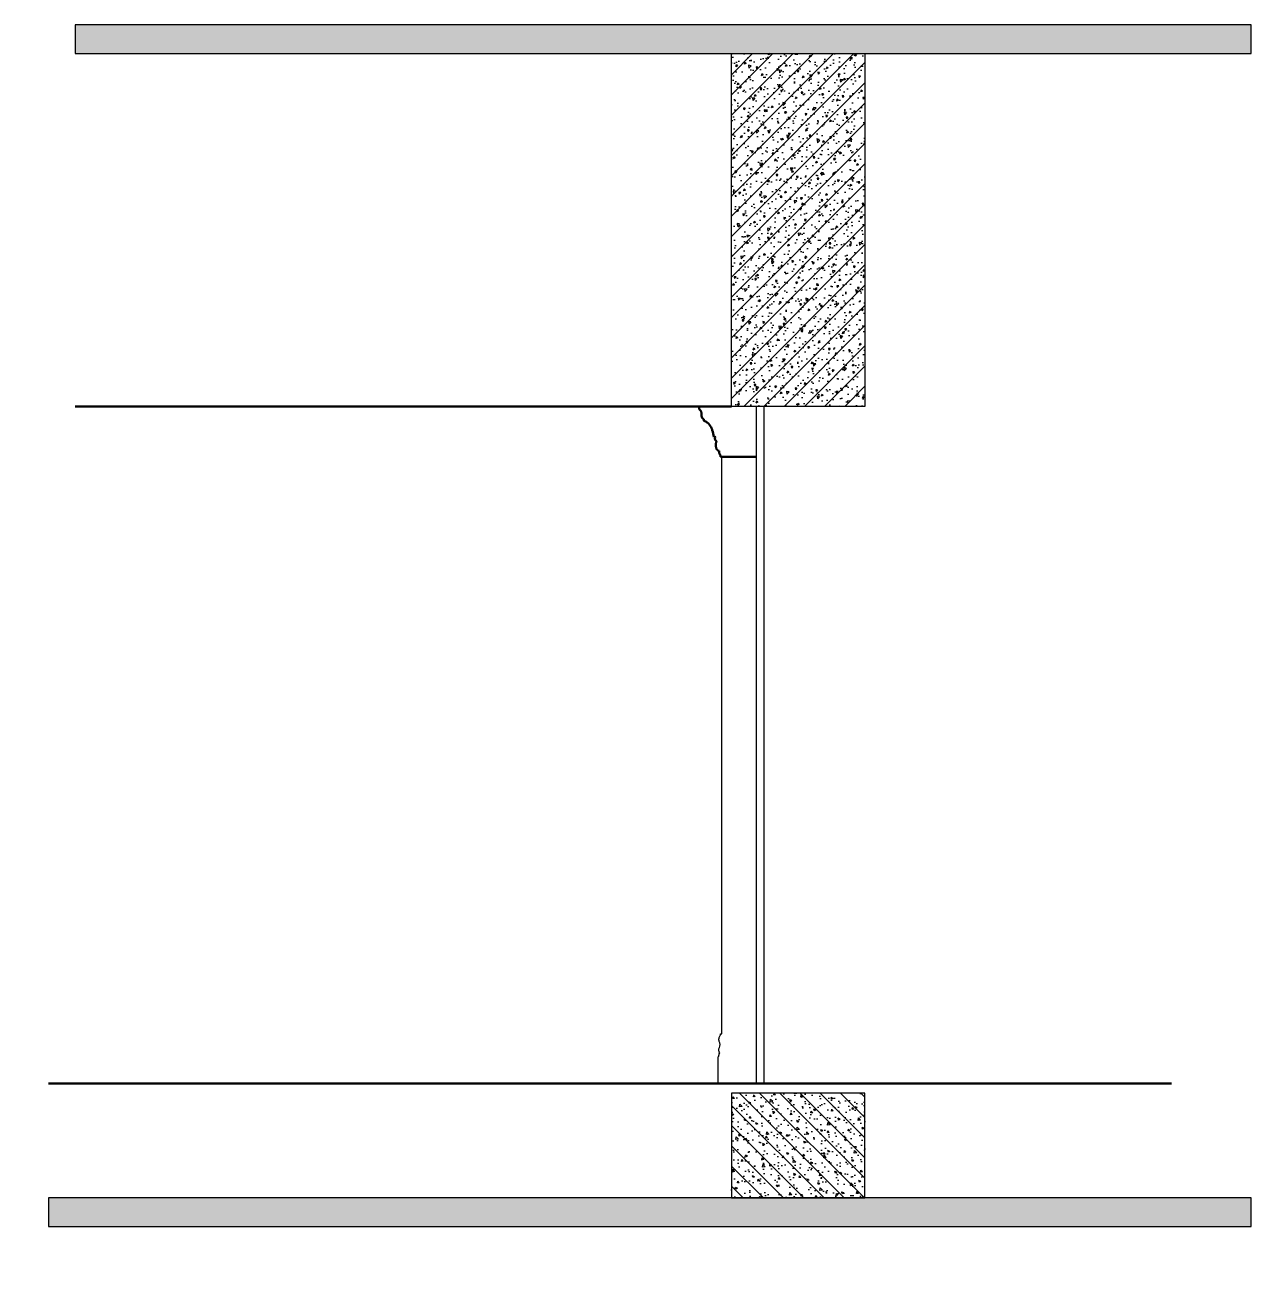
# Model space of a CAD drawing. Header units: millimetres. Extents: x 174511 to 265775, y -1918 to 26385.
# Drawn here: x 259348 to 265775, y 303 to 6821 of the extents above; entities that cross this region are included whole.
import ezdxf
from ezdxf.xclip import XClip

# ---------------------------------------------------------------- set-up
doc = ezdxf.new("R2010")
doc.units = ezdxf.units.MM
doc.header["$XCLIPFRAME"] = 0
doc.layers.add('_ACM-A-ELVE-MEDM', color=3, linetype='Continuous', lineweight=25)
doc.layers.add('_ACM-A-ELVE-THIK', color=5, linetype='Continuous', lineweight=50)
for name, color, linetype in [('I—装饰—中线', 70, 'Continuous'), ('PDF_Geometry', 7, 'Continuous'), ('PDF_Solid Fills', 7, 'Continuous'), ('WALL', 7, 'Continuous')]:
    doc.layers.add(name, color=color, linetype=linetype)

# ---------------------------------------------------------------- blocks, each defined once
blk = doc.blocks.new('海龙_1212025767')
at = {"layer": 'PDF_Geometry', "color": 250, "lineweight": 18}
for points in [[(39008.5, -19772.9), (-39000.8, -19841.4), (-39000.8, -19734.8)], [(39008.5, -19871.9), (39008.5, -19772.9), (-39000.8, -19841.4)], [(-38445, -19818.6), (-38445, -19841.4), (38445, -19818.6)], [(-38445, -19841.4), (38445, -19818.6), (38445, -19841.4)]]:
    blk.add_lwpolyline(points, close=True, dxfattribs=at)
at = {"layer": 'PDF_Solid Fills', "color": 250, "lineweight": 18, "transparency": 33554559}
for points in [[(39008.5, -19772.9), (-39000.8, -19841.4), (-39000.8, -19734.8)], [(39008.5, -19871.9), (39008.5, -19772.9), (-39000.8, -19841.4)], [(-38445, -19818.6), (-38445, -19841.4), (38445, -19818.6)], [(-38445, -19841.4), (38445, -19818.6), (38445, -19841.4)]]:
    blk.add_solid(points, dxfattribs=at)
blk = doc.blocks.new('*U110')
h = blk.add_hatch(color=250)
h.dxf.hatch_style = 1
h.paths.add_polyline_path([(11064.4, -50), (11064.4, 100), (4760.7, 100), (4760.7, -50)])
blk.add_lwpolyline([(11064.4, -50), (11064.4, 100), (4760.7, 100), (4760.7, -50)], close=True)
blk = doc.blocks.new('*U109')
h = blk.add_hatch()
h.set_pattern_fill('0-钢筋混凝土001-DOM', color=250, scale=15, pattern_type=2)
h.set_pattern_definition([(45, (-500, -2385), (-53.033, 53.033), []), (50, (-500, -2385), (107.58903, -9.4128), [11.25, -123.75]), (355, (-500, -2385), (-20.8127, 112.8288), [9, -99]), (100.4514, (-491.03, -2385.78), (86.7764, 103.4159), [9.561, -105.1713]), (46.1842, (-500, -2355), (160.0862, -24.8279), [16.875, -185.625]), (96.6356, (-486.66, -2357.07), (140.1994, 146.1177), [14.3415, -157.757]), (351.1842, (-500, -2355), (140.1993, 146.1178), [13.5, -148.5]), (21, (-485, -2362.5), (89.53606, -60.39283), [11.25, -123.75]), (326, (-485, -2362.5), (36.4973, 108.7725), [9, -99]), (71.4514, (-477.54, -2367.53), (126.0334, 48.3796), [9.561, -105.1713]), (37.5, (-500, -2385), (1.82398, 49.93408), [0.75, -97.8, 0.75, -100.5, 0.75, -99.375]), (7.5, (-500, -2385), (39.46043, 59.16176), [0.75, -57.3, 0.75, -95.55, 0.75, -37.875]), (327.5, (-533.45, -2385), (80.07337, -3.38323), [0.75, -37.5, 0.75, -117, 0.75, -155.25]), (317.5, (-548.45, -2385), (87.47793, 15.01575), [0.75, -48.75, 0.75, -77.7, 0.75, -110.25])])
h.paths.add_polyline_path([(11630.4, -8419.2), (12330.4, -8419.2), (12330.4, -10269.2), (11630.4, -10269.2)])
blk.add_lwpolyline([(11630.4, -8419.2), (12330.4, -8419.2), (12330.4, -10269.2), (11630.4, -10269.2)], close=True)
blk = doc.blocks.new('*U111')
h = blk.add_hatch()
h.set_pattern_fill('0-钢筋混凝土001-DOM', color=250, scale=15, pattern_type=2)
h.set_pattern_definition([(45, (-500, -3685), (-53.033, 53.033), []), (50, (-500, -3685), (107.58903, -9.4128), [11.25, -123.75]), (355, (-500, -3685), (-20.8127, 112.8288), [9, -99]), (100.4514, (-491.03, -3685.78), (86.7764, 103.4159), [9.561, -105.1713]), (46.1842, (-500, -3655), (160.0862, -24.8279), [16.875, -185.625]), (96.6356, (-486.66, -3657.07), (140.1994, 146.1177), [14.3415, -157.757]), (351.1842, (-500, -3655), (140.1993, 146.1178), [13.5, -148.5]), (21, (-485, -3662.5), (89.53606, -60.39283), [11.25, -123.75]), (326, (-485, -3662.5), (36.4973, 108.7725), [9, -99]), (71.4514, (-477.54, -3667.53), (126.0334, 48.3796), [9.561, -105.1713]), (37.5, (-500, -3685), (1.82398, 49.93408), [0.75, -97.8, 0.75, -100.5, 0.75, -99.375]), (7.5, (-500, -3685), (39.46043, 59.16176), [0.75, -57.3, 0.75, -95.55, 0.75, -37.875]), (327.5, (-533.45, -3685), (80.07337, -3.38323), [0.75, -37.5, 0.75, -117, 0.75, -155.25]), (317.5, (-548.45, -3685), (87.47793, 15.01575), [0.75, -48.75, 0.75, -77.7, 0.75, -110.25])])
h.paths.add_polyline_path([(11630.4, -9719.2), (12330.4, -9719.2), (12330.4, -10269.2), (11630.4, -10269.2)])
blk.add_lwpolyline([(11630.4, -9719.2), (12330.4, -9719.2), (12330.4, -10269.2), (11630.4, -10269.2)], close=True)
blk = doc.blocks.new('*U108')
h = blk.add_hatch(color=250)
h.dxf.hatch_style = 1
h.paths.add_polyline_path([(11064.4, -50), (11064.4, 100), (4900.7, 100), (4900.7, -50)])
blk.add_lwpolyline([(11064.4, -50), (11064.4, 100), (4900.7, 100), (4900.7, -50)], close=True)
blk = doc.blocks.new('*U36')
for points in [[(120, 3550), (120, 3533.8)], [(94.1, 3473.9), (94.3, 3483.1)], [(34.4, 3388.5), (35.7, 3390.8), (42.2, 3390.8)], [(13.7, 3303.1), (13.7, 3316.9)]]:
    blk.add_lwpolyline(points)
for points in [[(28, 3367.7), (29.2, 3370, -3.820271)], [(14, 235.9), (14, 241.1), (12, 244.5, 0.210461), (9.8, 252.3, -0.257124), (7, 260), (0, 260), (0, 3284.6), (7.2, 3284.6)], [(20, 0), (20, 139.4), (17, 142.9, 0.225389), (14, 151.5, 0.258478), (11, 160.1, 0.23997), (13.4, 188.8, -0.251402), (14, 220.4), (14, 225.5)]]:
    blk.add_lwpolyline(points, format="xyb")
blk.add_ellipse((14, 230.7), major_axis=(0, 5.17), ratio=0.583714, start_param=3.141593, end_param=6.283185)
for points in [[(106.8, 3506.2), (106.8, 3508), (106.8, 3509.9), (107.2, 3515.3), (107.9, 3518.8), (108.9, 3522.1), (110.1, 3525.1), (111.5, 3527.7), (114.1, 3530.9), (116, 3532.4), (117.9, 3533.4), (119, 3533.7), (120, 3533.8)], [(42.2, 3390.8), (50.5, 3425.4), (57, 3440.2), (77.1, 3465.5), (83.7, 3469.9), (94.1, 3473.9)], [(94.3, 3483.1), (95.3, 3483.2), (97.2, 3483.8), (99.9, 3485.7), (102, 3488.2), (104.4, 3492.7), (106.2, 3499.1), (106.7, 3502.6), (106.8, 3506.2)], [(13.7, 3316.9), (15.6, 3316.9), (17.6, 3317.2), (21.3, 3319), (24.7, 3322.2), (26.3, 3324.3), (28.9, 3329.4), (29.9, 3332.3), (30.8, 3335.4), (31.5, 3338.6), (31.9, 3341.9), (32.2, 3345.4), (32, 3352.3), (31.6, 3355.7), (31, 3358.9), (30.2, 3362), (29.2, 3365), (28, 3367.7)], [(29.2, 3370), (30, 3369.8), (30.7, 3369.8), (31.5, 3370), (32.2, 3370.3), (32.9, 3370.8), (33.5, 3371.4), (34.7, 3373.1), (35.6, 3375.2), (36.2, 3377.6), (36.4, 3380.2), (36.3, 3382.8), (36.1, 3384.1), (35.4, 3386.5), (34.4, 3388.5)], [(7.2, 3284.6), (7.8, 3291.2), (8.5, 3294.1), (9.6, 3297.3), (11.6, 3300.8), (13.7, 3303.1)]]:
    blk.add_spline(points, degree=3)

msp = doc.modelspace()

# ---------------------------------------------------------------- linework, layer by layer
at = {"layer": '_ACM-A-ELVE-THIK', "elevation": 0}
for points in [[(263051.4, 4820.7), (259611.4, 4820.7)], [(262881.4, 4820.7), (262881.4, 4804.5)], [(262907.3, 4744.5), (262907.1, 4753.8)], [(262966.9, 4659.2), (262965.6, 4661.5), (262959.1, 4661.5)], [(262987.7, 4573.8), (262987.7, 4587.6)], [(263001.4, 4555.3), (262994.1, 4555.3)], [(263001.4, 4555.3), (263181.4, 4555.3)], [(265357.1, 1270.7), (259471.4, 1270.7)]]:
    msp.add_lwpolyline(points, dxfattribs=at)
msp.add_lwpolyline([(262973.4, 4638.4), (262972.1, 4640.7, 3.820271)], format="xyb", dxfattribs=at)
at = {"layer": '_ACM-A-ELVE-THIK'}
for points in [[(262894.5, 4776.9, 0), (262894.5, 4778.7, 0), (262894.6, 4780.6, 0), (262894.1, 4786, 0), (262893.5, 4789.5, 0), (262892.5, 4792.8, 0), (262891.3, 4795.8, 0), (262889.8, 4798.4, 0), (262887.3, 4801.6, 0), (262885.4, 4803.1, 0), (262883.4, 4804.1, 0), (262882.4, 4804.4, 0), (262881.4, 4804.5, 0)], [(262907.1, 4753.8, 0), (262906.1, 4753.9, 0), (262904.1, 4754.5, 0), (262901.4, 4756.4, 0), (262899.3, 4758.9, 0), (262896.9, 4763.4, 0), (262895.1, 4769.8, 0), (262894.6, 4773.3, 0), (262894.5, 4776.9, 0)], [(262959.1, 4661.5, 0), (262950.9, 4696.1, 0), (262944.3, 4710.9, 0), (262924.3, 4736.2, 0), (262917.7, 4740.6, 0), (262907.3, 4744.5, 0)], [(262972.1, 4640.7, 0), (262971.4, 4640.5, 0), (262970.6, 4640.5, 0), (262969.9, 4640.7, 0), (262969.2, 4641, 0), (262968.5, 4641.5, 0), (262967.8, 4642.1, 0), (262966.7, 4643.8, 0), (262965.8, 4645.9, 0), (262965.2, 4648.3, 0), (262965, 4650.9, 0), (262965.1, 4653.5, 0), (262965.3, 4654.8, 0), (262965.9, 4657.2, 0), (262966.9, 4659.2, 0)], [(262987.7, 4587.6, 0), (262985.7, 4587.6, 0), (262983.8, 4587.9, 0), (262980.1, 4589.7, 0), (262976.6, 4592.9, 0), (262975.1, 4595, 0), (262972.5, 4600.1, 0), (262971.4, 4603, 0), (262970.5, 4606.1, 0), (262969.9, 4609.3, 0), (262969.4, 4612.6, 0), (262969.2, 4616.1, 0), (262969.3, 4623, 0), (262969.8, 4626.4, 0), (262970.4, 4629.6, 0), (262971.2, 4632.7, 0), (262972.2, 4635.7, 0), (262973.4, 4638.4, 0)], [(262994.1, 4555.3, 0), (262993.6, 4561.9, 0), (262992.9, 4564.8, 0), (262991.7, 4568, 0), (262989.8, 4571.5, 0), (262987.7, 4573.8, 0)]]:
    msp.add_spline(points, degree=3, dxfattribs=at)
at = {"layer": 'I—装饰—中线', "color": 8}
for p, q in [((263181.4, 4820.7, 0), (263181.4, 1270.7, 0)), ((263221.4, 4820.7, 0), (263221.4, 1270.7, 0))]:
    msp.add_line(p, q, dxfattribs=at)

# ---------------------------------------------------------------- block references
ref = msp.add_blockref('海龙_1212025767', (226030.2, 20839.3), dxfattribs=dict(xscale=1.033438508881965, yscale=1.033438508881965, zscale=1.033438508881965))
XClip(ref).set_block_clipping_path([(-3231.8719099857, -21260.9707306357), (3931.4323424497, -12852.762707077)])
at = {"layer": '_ACM-A-ELVE-MEDM', "xscale": -1}
msp.add_blockref('*U36', (263001.4, 1270.7, 0), dxfattribs=at)
at = {"layer": 'WALL'}
for name, p in [('*U108', (254710.7, 6720.7, 0)), ('*U110', (254710.7, 570.7, 0))]:
    msp.add_blockref(name, p, dxfattribs=at)
at = {"layer": 'WALL', "rotation": 180}
msp.add_blockref('*U109', (275381.7, -3598.5, 0), dxfattribs=at)
at = {"layer": 'WALL', "xscale": -1}
msp.add_blockref('*U111', (275381.7, 10939.9, 0), dxfattribs=at)

doc.saveas('drawing.dxf')
